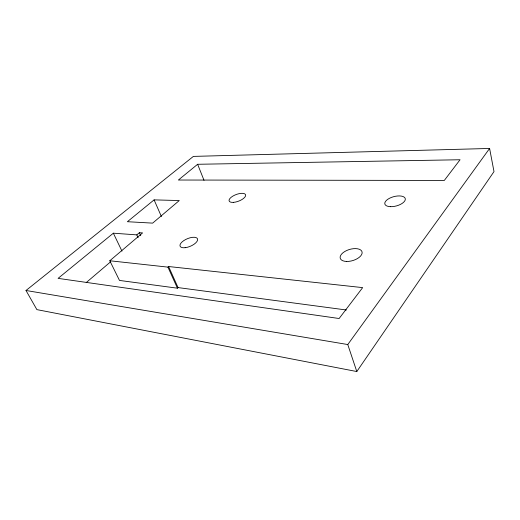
<?xml version="1.0" encoding="UTF-8"?>
<svg xmlns="http://www.w3.org/2000/svg" width="520" height="520" viewBox="0 0 520 520"><rect width="100%" height="100%" fill="white"/><g stroke="black" fill="none" stroke-linecap="round" stroke-linejoin="round"><path stroke-width="0.78" d="M356.804 371.54L494 171.594L489.6 148.46L193.375 156.403L26 290.492L36.881 309.621L356.804 371.54L347.776 344.539L489.6 148.46M109.798 260.761L167.934 267.124L168.584 266.526L362.661 287.619L339.125 318.513L58.091 278.369L113.353 233.188L136.792 234.878L139.38 232.694L142.584 232.915L109.798 260.761L119.49 280.43L177.437 288.19L178.067 287.586L346.392 309.998M86.229 282.568L110.695 261.736M154.095 199.875L127.394 221.708L152.646 223.125L179.276 200.551L154.095 199.875L161.415 216.547M197.633 164.281L178.38 180.024L444.294 180.447L460.057 159.751L197.633 164.281L204.009 180.31M26 290.492L347.776 344.539M113.353 233.188L121.966 251.121M136.792 234.878L138.112 237.725M139.38 232.694L140.738 235.638M167.934 267.124L177.437 288.19M168.584 266.526L178.067 287.586M346.587 261.456A11.368 5.798 -16.6 0 0 362.096 252.083A11.368 5.798 -16.6 0 0 344.701 251.556A11.368 5.798 -16.6 0 0 346.587 261.456M185.146 247.702A9.471 4.069 -23 0 0 197.613 239.135A9.471 4.069 -23 0 0 183.638 240.714A9.471 4.069 -23 0 0 185.146 247.702M233.623 202.352A8.775 3.53 -20.7 0 0 245.648 195.072A8.775 3.53 -20.7 0 0 232.804 196.144A8.775 3.53 -20.7 0 0 233.623 202.352M390.332 206.674A10.562 4.823 -14.8 0 0 405.321 198.958A10.562 4.823 -14.8 0 0 389.48 198.289A10.562 4.823 -14.8 0 0 390.332 206.674"/></g></svg>
